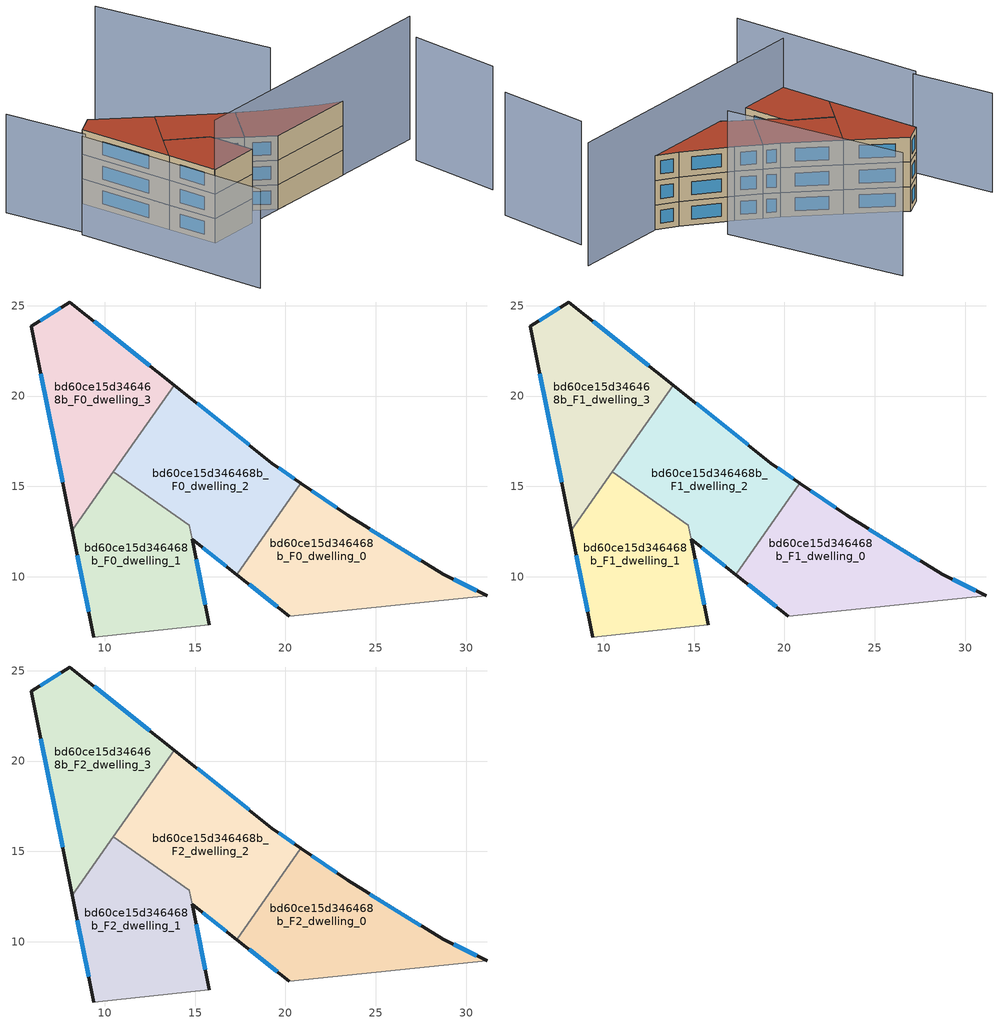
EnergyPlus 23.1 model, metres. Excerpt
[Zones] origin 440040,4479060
bd60ce15d346468b_F0_dwelling_0
 floor ground (EU_floor_Construction): 28.74,10.13 31.16,8.96 20.22,7.8 17.3,10.12 20.86,15.18 23.44,13.39 z0
 wall outside (EU_wall_Construction): 17.3,10.12 20.22,7.8 / 31.16,8.96 28.74,10.13 23.44,13.39 20.86,15.18 z0:3
 wall adiabatic (EU_wall_Construction): 20.22,7.8 31.16,8.96 z0:3
 wall to bd60ce15d346468b_F0_dwelling_2 (EU_wall_Construction): 20.86,15.18 17.31,10.12 z0:3
 window (EU_Window_Construction): 17.99,9.58 19.54,8.35 / 22.83,13.81 21.47,14.76 / 27.5,10.9 24.68,12.63 / 30.6,9.23 29.31,9.86 z0.7:2.3
bd60ce15d346468b_F0_dwelling_1
 floor ground (EU_floor_Construction): 14.69,12.85 14.85,12.08 15.79,7.35 9.39,6.67 8.21,12.59 10.48,15.82 z0
 wall outside (EU_wall_Construction): 15.79,7.35 14.85,12.07 / 8.21,12.59 9.39,6.67 z0:3
 wall adiabatic (EU_wall_Construction): 9.39,6.67 15.79,7.35 z0:3
 wall to bd60ce15d346468b_F0_dwelling_3 (EU_wall_Construction): 10.48,15.82 8.21,12.59 z0:3
 wall to bd60ce15d346468b_F0_dwelling_2 (EU_wall_Construction): 14.85,12.08 14.69,12.85 10.48,15.82 z0:3
 window (EU_Window_Construction): 15.57,8.46 15.07,10.96 / 8.48,11.2 9.12,8.06 z0.7:2.3
bd60ce15d346468b_F0_dwelling_2
 floor ground (EU_floor_Construction): 19.26,16.29 20.86,15.18 17.3,10.12 14.85,12.08 14.69,12.85 10.48,15.82 13.84,20.6 z0
 wall outside (EU_wall_Construction): 20.86,15.18 19.26,16.29 13.84,20.6 / 14.85,12.08 17.3,10.12 z0:3
 wall to bd60ce15d346468b_F0_dwelling_3 (EU_wall_Construction): 13.84,20.6 10.48,15.82 z0:3
 window (EU_Window_Construction): 17.99,17.3 15.11,19.59 / 20.49,15.44 19.63,16.03 / 15.42,11.62 16.73,10.58 z0.7:2.3
bd60ce15d346468b_F0_dwelling_3
 floor ground (EU_floor_Construction): 13.84,20.6 8.21,12.59 5.94,23.87 8.06,25.21 z0
 wall outside (EU_wall_Construction): 13.84,20.6 8.06,25.21 5.95,23.87 8.21,12.59 z0:3
 window (EU_Window_Construction): 6.47,21.23 7.68,15.23 / 7.56,24.89 6.44,24.18 / 12.49,21.68 9.41,24.13 z0.7:2.3
bd60ce15d346468b_F1_dwelling_0
 floor to bd60ce15d346468b_F0_dwelling_0 (EU_floor_Construction): 28.74,10.13 31.16,8.96 20.22,7.8 17.3,10.12 20.86,15.18 23.44,13.39 z3
 wall outside (EU_wall_Construction): 17.3,10.12 20.22,7.8 / 31.16,8.96 28.74,10.13 23.44,13.39 20.86,15.18 z3:6
 wall adiabatic (EU_wall_Construction): 20.22,7.8 31.16,8.96 z3:6
 wall to bd60ce15d346468b_F1_dwelling_2 (EU_wall_Construction): 20.86,15.18 17.31,10.12 z3:6
 window (EU_Window_Construction): 17.99,9.58 19.54,8.35 / 22.83,13.81 21.47,14.76 / 27.5,10.9 24.68,12.63 / 30.6,9.23 29.31,9.86 z3.7:5.3
bd60ce15d346468b_F1_dwelling_1
 floor to bd60ce15d346468b_F0_dwelling_1 (EU_floor_Construction): 14.69,12.85 14.85,12.08 15.79,7.35 9.39,6.67 8.21,12.59 10.48,15.82 z3
 wall outside (EU_wall_Construction): 15.79,7.35 14.85,12.07 / 8.21,12.59 9.39,6.67 z3:6
 wall adiabatic (EU_wall_Construction): 9.39,6.67 15.79,7.35 z3:6
 wall to bd60ce15d346468b_F1_dwelling_3 (EU_wall_Construction): 10.48,15.82 8.21,12.59 z3:6
 wall to bd60ce15d346468b_F1_dwelling_2 (EU_wall_Construction): 14.85,12.08 14.69,12.85 10.48,15.82 z3:6
 window (EU_Window_Construction): 15.57,8.46 15.07,10.96 / 8.48,11.2 9.12,8.06 z3.7:5.3
bd60ce15d346468b_F1_dwelling_2
 floor to bd60ce15d346468b_F0_dwelling_2 (EU_floor_Construction): 19.26,16.29 20.86,15.18 17.3,10.12 14.85,12.08 14.69,12.85 10.48,15.82 13.84,20.6 z3
 wall outside (EU_wall_Construction): 20.86,15.18 19.26,16.29 13.84,20.6 / 14.85,12.08 17.3,10.12 z3:6
 wall to bd60ce15d346468b_F1_dwelling_3 (EU_wall_Construction): 13.84,20.6 10.48,15.82 z3:6
 window (EU_Window_Construction): 17.99,17.3 15.11,19.59 / 20.49,15.44 19.63,16.03 / 15.42,11.62 16.73,10.58 z3.7:5.3
bd60ce15d346468b_F1_dwelling_3
 floor to bd60ce15d346468b_F0_dwelling_3 (EU_floor_Construction): 13.84,20.6 8.21,12.59 5.94,23.87 8.06,25.21 z3
 wall outside (EU_wall_Construction): 13.84,20.6 8.06,25.21 5.95,23.87 8.21,12.59 z3:6
 window (EU_Window_Construction): 6.47,21.23 7.68,15.23 / 7.56,24.89 6.44,24.18 / 12.49,21.68 9.41,24.13 z3.7:5.3
bd60ce15d346468b_F2_dwelling_0
 floor to bd60ce15d346468b_F1_dwelling_0 (EU_floor_Construction): 28.74,10.13 31.16,8.96 20.22,7.8 17.3,10.12 20.86,15.18 23.44,13.39 z6
 wall outside (EU_wall_Construction): 17.3,10.12 20.22,7.8 / 31.16,8.96 28.74,10.13 23.44,13.39 20.86,15.18 z6:9
 wall adiabatic (EU_wall_Construction): 20.22,7.8 31.16,8.96 z6:9
 wall to bd60ce15d346468b_F2_dwelling_2 (EU_wall_Construction): 20.86,15.18 17.31,10.12 z6:9
 window (EU_Window_Construction): 17.99,9.58 19.54,8.35 / 22.83,13.81 21.47,14.76 / 27.5,10.9 24.68,12.63 / 30.6,9.23 29.31,9.86 z6.7:8.3
 roof outside (EU_roof_Construction): 31.16,8.96 28.74,10.13 23.44,13.39 20.86,15.18 17.3,10.12 20.22,7.8 z9
bd60ce15d346468b_F2_dwelling_1
 floor to bd60ce15d346468b_F1_dwelling_1 (EU_floor_Construction): 14.69,12.85 14.85,12.08 15.79,7.35 9.39,6.67 8.21,12.59 10.48,15.82 z6
 wall outside (EU_wall_Construction): 15.79,7.35 14.85,12.07 / 8.21,12.59 9.39,6.67 z6:9
 wall adiabatic (EU_wall_Construction): 9.39,6.67 15.79,7.35 z6:9
 wall to bd60ce15d346468b_F2_dwelling_3 (EU_wall_Construction): 10.48,15.82 8.21,12.59 z6:9
 wall to bd60ce15d346468b_F2_dwelling_2 (EU_wall_Construction): 14.85,12.08 14.69,12.85 10.48,15.82 z6:9
 window (EU_Window_Construction): 15.57,8.46 15.07,10.96 / 8.48,11.2 9.12,8.06 z6.7:8.3
 roof outside (EU_roof_Construction): 15.79,7.35 14.85,12.07 14.69,12.85 10.48,15.82 8.21,12.59 9.39,6.67 z9
bd60ce15d346468b_F2_dwelling_2
 floor to bd60ce15d346468b_F1_dwelling_2 (EU_floor_Construction): 19.26,16.29 20.86,15.18 17.3,10.12 14.85,12.08 14.69,12.85 10.48,15.82 13.84,20.6 z6
 wall outside (EU_wall_Construction): 20.86,15.18 19.26,16.29 13.84,20.6 / 14.85,12.08 17.3,10.12 z6:9
 wall to bd60ce15d346468b_F2_dwelling_3 (EU_wall_Construction): 13.84,20.6 10.48,15.82 z6:9
 window (EU_Window_Construction): 17.99,17.3 15.11,19.59 / 20.49,15.44 19.63,16.03 / 15.42,11.62 16.73,10.58 z6.7:8.3
 roof outside (EU_roof_Construction): 17.3,10.12 20.86,15.18 19.26,16.29 13.84,20.6 10.48,15.82 14.69,12.85 14.85,12.08 z9
bd60ce15d346468b_F2_dwelling_3
 floor to bd60ce15d346468b_F1_dwelling_3 (EU_floor_Construction): 13.84,20.6 8.21,12.59 5.94,23.87 8.06,25.21 z6
 wall outside (EU_wall_Construction): 13.84,20.6 8.06,25.21 5.95,23.87 8.21,12.59 z6:9
 window (EU_Window_Construction): 6.47,21.23 7.68,15.23 / 7.56,24.89 6.44,24.18 / 12.49,21.68 9.41,24.13 z6.7:8.3
 roof outside (EU_roof_Construction): 8.21,12.59 13.84,20.6 8.06,25.21 5.94,23.87 z9
shading: 9.39,6.68 42.62,10.16 / 40.35,-5.08 39.47,5.89 / 26.24,15.25 19.86,35.98 z0:15; 0.53,18.34 5.22,-4.66 / -1.56,28.04 1.13,18.51 z0:12
[Building]
EU S2 Campaign: North Axis=0; Terrain=City; Solar Distribution=FullExterior
[Site:Location]
Madrid: Latitude=40.5; Longitude=-3.5; Time Zone=1; Elevation=609
[SizingPeriod:WeatherFileDays]
AnnualSizingPeriod: Begin Month=1; Begin Day of Month=1; End Month=12; End Day of Month=31; Day of Week for Start Day=Monday; Use Weather File Daylight Saving Period=No; Use Weather File Rain and Snow Indicators=No
[MATERIAL]
EU_InternalMass_Material: Roughness=MediumRough; Thickness=0.1; Conductivity=1; Density=1800; Specific Heat=900; Thermal Absorptance=0.9; Solar Absorptance=0.7; Visible Absorptance=0.7
[MATERIAL:NOMASS] Roughness=MediumRough; Thermal Absorptance=0.9; Solar Absorptance=0.7; Visible Absorptance=0.7
Name | Thermal Resistance
EU_wall_NoMass | 0.419739
EU_roof_NoMass | 0.352165
EU_floor_NoMass | 0.608284
[WINDOWMATERIAL:SIMPLEGLAZINGSYSTEM]
EU_Window_SimpleGlazing: UFactor=4.8352; Solar Heat Gain Coefficient=0.85; Visible Transmittance=0.85
[CONSTRUCTION]
EU_wall_Construction: EU_wall_NoMass
EU_roof_Construction: EU_roof_NoMass
EU_floor_Construction: EU_floor_NoMass
EU_InternalMass_Construction: EU_InternalMass_Material
EU_Window_Construction: EU_Window_SimpleGlazing
[ZONE] Type=1; Multiplier=1; Ceiling Height=autocalculate; Floor Area=autocalculate; Part of Total Floor Area=Yes
Name | Volume
bd60ce15d346468b_F0_dwelling_0 | 148.397
bd60ce15d346468b_F1_dwelling_0; bd60ce15d346468b_F2_dwelling_0 | 148.396
bd60ce15d346468b_F0_dwelling_1; bd60ce15d346468b_F1_dwelling_1; bd60ce15d346468b_F2_dwelling_1 | 142.451
bd60ce15d346468b_F0_dwelling_2; bd60ce15d346468b_F1_dwelling_2; bd60ce15d346468b_F2_dwelling_2 | 155.378
bd60ce15d346468b_F0_dwelling_3; bd60ce15d346468b_F1_dwelling_3; bd60ce15d346468b_F2_dwelling_3 | 148.737
[INTERNALMASS] Construction=EU_InternalMass_Construction
Name | Zone or ZoneList | Surface Area
bd60ce15d346468b_F0_dwelling_0_EU_InternalMass | bd60ce15d346468b_F0_dwelling_0 | 49.4655
bd60ce15d346468b_F0_dwelling_1_EU_InternalMass | bd60ce15d346468b_F0_dwelling_1 | 47.4886
bd60ce15d346468b_F0_dwelling_2_EU_InternalMass | bd60ce15d346468b_F0_dwelling_2 | 51.7975
bd60ce15d346468b_F0_dwelling_3_EU_InternalMass | bd60ce15d346468b_F0_dwelling_3 | 49.5787
bd60ce15d346468b_F1_dwelling_0_EU_InternalMass | bd60ce15d346468b_F1_dwelling_0 | 49.4655
bd60ce15d346468b_F1_dwelling_1_EU_InternalMass | bd60ce15d346468b_F1_dwelling_1 | 47.4886
bd60ce15d346468b_F1_dwelling_2_EU_InternalMass | bd60ce15d346468b_F1_dwelling_2 | 51.7975
bd60ce15d346468b_F1_dwelling_3_EU_InternalMass | bd60ce15d346468b_F1_dwelling_3 | 49.5787
bd60ce15d346468b_F2_dwelling_0_EU_InternalMass | bd60ce15d346468b_F2_dwelling_0 | 49.4655
bd60ce15d346468b_F2_dwelling_1_EU_InternalMass | bd60ce15d346468b_F2_dwelling_1 | 47.4886
bd60ce15d346468b_F2_dwelling_2_EU_InternalMass | bd60ce15d346468b_F2_dwelling_2 | 51.7975
bd60ce15d346468b_F2_dwelling_3_EU_InternalMass | bd60ce15d346468b_F2_dwelling_3 | 49.5787
[OTHEREQUIPMENT] Fuel Type=Electricity; Design Level Calculation Method=Watts/Area; Power per Zone Floor Area=1; Fraction Latent=0; Fraction Radiant=0; Fraction Lost=0; Carbon Dioxide Generation Rate=0; EndUse Subcategory=EU_Step8_InternalGains
Name | Zone or ZoneList or Space or SpaceList | Schedule
EU_Step8_InternalGain_bd60ce15d346468b_F0_dwelling_0_f000 | bd60ce15d346468b_F0_dwelling_0 | EU_Step8_GainSchedule_bd60ce15d346468b_F0_dwelling_0_f000
EU_Step8_InternalGain_bd60ce15d346468b_F0_dwelling_1_f000 | bd60ce15d346468b_F0_dwelling_1 | EU_Step8_GainSchedule_bd60ce15d346468b_F0_dwelling_1_f000
EU_Step8_InternalGain_bd60ce15d346468b_F0_dwelling_2_f000 | bd60ce15d346468b_F0_dwelling_2 | EU_Step8_GainSchedule_bd60ce15d346468b_F0_dwelling_2_f000
EU_Step8_InternalGain_bd60ce15d346468b_F0_dwelling_3_f000 | bd60ce15d346468b_F0_dwelling_3 | EU_Step8_GainSchedule_bd60ce15d346468b_F0_dwelling_3_f000
EU_Step8_InternalGain_bd60ce15d346468b_F1_dwelling_0_f000 | bd60ce15d346468b_F1_dwelling_0 | EU_Step8_GainSchedule_bd60ce15d346468b_F1_dwelling_0_f000
EU_Step8_InternalGain_bd60ce15d346468b_F1_dwelling_1_f000 | bd60ce15d346468b_F1_dwelling_1 | EU_Step8_GainSchedule_bd60ce15d346468b_F1_dwelling_1_f000
EU_Step8_InternalGain_bd60ce15d346468b_F1_dwelling_2_f000 | bd60ce15d346468b_F1_dwelling_2 | EU_Step8_GainSchedule_bd60ce15d346468b_F1_dwelling_2_f000
EU_Step8_InternalGain_bd60ce15d346468b_F1_dwelling_3_f000 | bd60ce15d346468b_F1_dwelling_3 | EU_Step8_GainSchedule_bd60ce15d346468b_F1_dwelling_3_f000
EU_Step8_InternalGain_bd60ce15d346468b_F2_dwelling_0_f000 | bd60ce15d346468b_F2_dwelling_0 | EU_Step8_GainSchedule_bd60ce15d346468b_F2_dwelling_0_f000
EU_Step8_InternalGain_bd60ce15d346468b_F2_dwelling_1_f000 | bd60ce15d346468b_F2_dwelling_1 | EU_Step8_GainSchedule_bd60ce15d346468b_F2_dwelling_1_f000
EU_Step8_InternalGain_bd60ce15d346468b_F2_dwelling_2_f000 | bd60ce15d346468b_F2_dwelling_2 | EU_Step8_GainSchedule_bd60ce15d346468b_F2_dwelling_2_f000
EU_Step8_InternalGain_bd60ce15d346468b_F2_dwelling_3_f000 | bd60ce15d346468b_F2_dwelling_3 | EU_Step8_GainSchedule_bd60ce15d346468b_F2_dwelling_3_f000
[ZONEVENTILATION:DESIGNFLOWRATE] Schedule=EU_AlwaysOn; Design Flow Rate Calculation Method=AirChanges/Hour; Air Changes per Hour=0.703302; Ventilation Type=Natural; Fan Pressure Rise=0; Fan Total Efficiency=1; Constant Term Coefficient=1; Temperature Term Coefficient=0; Velocity Term Coefficient=0; Velocity Squared Term Coefficient=0; Minimum Indoor Temperature=-100; Maximum Indoor Temperature=100; Delta Temperature=-100; Minimum Outdoor Temperature=-100; Maximum Outdoor Temperature=100; Maximum Wind Speed=40
Name | Zone or ZoneList or Space or SpaceList
EU_ConstantAir_bd60ce15d346468b_F0_dwelling_0 | bd60ce15d346468b_F0_dwelling_0
EU_ConstantAir_bd60ce15d346468b_F0_dwelling_1 | bd60ce15d346468b_F0_dwelling_1
EU_ConstantAir_bd60ce15d346468b_F0_dwelling_2 | bd60ce15d346468b_F0_dwelling_2
EU_ConstantAir_bd60ce15d346468b_F0_dwelling_3 | bd60ce15d346468b_F0_dwelling_3
EU_ConstantAir_bd60ce15d346468b_F1_dwelling_0 | bd60ce15d346468b_F1_dwelling_0
EU_ConstantAir_bd60ce15d346468b_F1_dwelling_1 | bd60ce15d346468b_F1_dwelling_1
EU_ConstantAir_bd60ce15d346468b_F1_dwelling_2 | bd60ce15d346468b_F1_dwelling_2
EU_ConstantAir_bd60ce15d346468b_F1_dwelling_3 | bd60ce15d346468b_F1_dwelling_3
EU_ConstantAir_bd60ce15d346468b_F2_dwelling_0 | bd60ce15d346468b_F2_dwelling_0
EU_ConstantAir_bd60ce15d346468b_F2_dwelling_1 | bd60ce15d346468b_F2_dwelling_1
EU_ConstantAir_bd60ce15d346468b_F2_dwelling_2 | bd60ce15d346468b_F2_dwelling_2
EU_ConstantAir_bd60ce15d346468b_F2_dwelling_3 | bd60ce15d346468b_F2_dwelling_3
[HVACTEMPLATE:THERMOSTAT] Constant Heating Setpoint=20; Constant Cooling Setpoint=50
EU_HeatOnly_bd60ce15d346468b_F0_dwelling_0; EU_HeatOnly_bd60ce15d346468b_F0_dwelling_1; EU_HeatOnly_bd60ce15d346468b_F0_dwelling_2; EU_HeatOnly_bd60ce15d346468b_F0_dwelling_3; EU_HeatOnly_bd60ce15d346468b_F1_dwelling_0; EU_HeatOnly_bd60ce15d346468b_F1_dwelling_1; EU_HeatOnly_bd60ce15d346468b_F1_dwelling_2; EU_HeatOnly_bd60ce15d346468b_F1_dwelling_3; EU_HeatOnly_bd60ce15d346468b_F2_dwelling_0; EU_HeatOnly_bd60ce15d346468b_F2_dwelling_1; EU_HeatOnly_bd60ce15d346468b_F2_dwelling_2; EU_HeatOnly_bd60ce15d346468b_F2_dwelling_3
[HVACTEMPLATE:ZONE:IDEALLOADSAIRSYSTEM] System Availability Schedule=EU_AlwaysOn; Maximum Heating Supply Air Temperature=50; Minimum Cooling Supply Air Temperature=13; Maximum Heating Supply Air Humidity Ratio=0.0156; Minimum Cooling Supply Air Humidity Ratio=0.0077; Heating Limit=NoLimit; Cooling Limit=NoLimit; Heating Availability Schedule=EU_AlwaysOn; Cooling Availability Schedule=EU_CoolingOff; Dehumidification Control Type=ConstantSensibleHeatRatio; Cooling Sensible Heat Ratio=0.7; Dehumidification Setpoint=60; Humidification Control Type=None; Humidification Setpoint=30; Outdoor Air Method=None; Outdoor Air Flow Rate per Person=0.00944; Outdoor Air Flow Rate per Zone Floor Area=0; Outdoor Air Flow Rate per Zone=0; Demand Controlled Ventilation Type=None; Outdoor Air Economizer Type=NoEconomizer; Heat Recovery Type=None; Sensible Heat Recovery Effectiveness=0.7; Latent Heat Recovery Effectiveness=0.65
Name | Template Thermostat
bd60ce15d346468b_F0_dwelling_0 | EU_HeatOnly_bd60ce15d346468b_F0_dwelling_0
bd60ce15d346468b_F0_dwelling_1 | EU_HeatOnly_bd60ce15d346468b_F0_dwelling_1
bd60ce15d346468b_F0_dwelling_2 | EU_HeatOnly_bd60ce15d346468b_F0_dwelling_2
bd60ce15d346468b_F0_dwelling_3 | EU_HeatOnly_bd60ce15d346468b_F0_dwelling_3
bd60ce15d346468b_F1_dwelling_0 | EU_HeatOnly_bd60ce15d346468b_F1_dwelling_0
bd60ce15d346468b_F1_dwelling_1 | EU_HeatOnly_bd60ce15d346468b_F1_dwelling_1
bd60ce15d346468b_F1_dwelling_2 | EU_HeatOnly_bd60ce15d346468b_F1_dwelling_2
bd60ce15d346468b_F1_dwelling_3 | EU_HeatOnly_bd60ce15d346468b_F1_dwelling_3
bd60ce15d346468b_F2_dwelling_0 | EU_HeatOnly_bd60ce15d346468b_F2_dwelling_0
bd60ce15d346468b_F2_dwelling_1 | EU_HeatOnly_bd60ce15d346468b_F2_dwelling_1
bd60ce15d346468b_F2_dwelling_2 | EU_HeatOnly_bd60ce15d346468b_F2_dwelling_2
bd60ce15d346468b_F2_dwelling_3 | EU_HeatOnly_bd60ce15d346468b_F2_dwelling_3
[SIZING:ZONE] Zone Cooling Design Supply Air Temperature Input Method=SupplyAirTemperature; Zone Cooling Design Supply Air Temperature=13; Zone Heating Design Supply Air Temperature Input Method=SupplyAirTemperature; Zone Heating Design Supply Air Temperature=50; Zone Cooling Design Supply Air Humidity Ratio=0.008; Zone Heating Design Supply Air Humidity Ratio=0.008; Cooling Design Air Flow Method=DesignDay; Cooling Design Air Flow Rate=0; Cooling Minimum Air Flow per Zone Floor Area=0.000762; Cooling Minimum Air Flow=0; Cooling Minimum Air Flow Fraction=0.2; Heating Design Air Flow Method=DesignDay; Heating Design Air Flow Rate=0; Heating Maximum Air Flow per Zone Floor Area=0.002032; Heating Maximum Air Flow=0.141576; Heating Maximum Air Flow Fraction=0.3; Account for Dedicated Outdoor Air System=No; Dedicated Outdoor Air System Control Strategy=NeutralSupplyAir; Dedicated Outdoor Air Low Setpoint Temperature for Design=autosize; Dedicated Outdoor Air High Setpoint Temperature for Design=autosize; Zone Load Sizing Method=Sensible Load Only No Latent Load; Zone Latent Cooling Design Supply Air Humidity Ratio Input Method=HumidityRatioDifference; Zone Cooling Design Supply Air Humidity Ratio Difference=0.005; Zone Latent Heating Design Supply Air Humidity Ratio Input Method=HumidityRatioDifference; Zone Humidification Design Supply Air Humidity Ratio Difference=0.005
bd60ce15d346468b_F0_dwelling_0; bd60ce15d346468b_F0_dwelling_1; bd60ce15d346468b_F0_dwelling_2; bd60ce15d346468b_F0_dwelling_3; bd60ce15d346468b_F1_dwelling_0; bd60ce15d346468b_F1_dwelling_1; bd60ce15d346468b_F1_dwelling_2; bd60ce15d346468b_F1_dwelling_3; bd60ce15d346468b_F2_dwelling_0; bd60ce15d346468b_F2_dwelling_1; bd60ce15d346468b_F2_dwelling_2; bd60ce15d346468b_F2_dwelling_3
[SCHEDULE:CONSTANT]
Name | Hourly Value
EU_AlwaysOn | 1
EU_CoolingOff | 0
[SCHEDULE:FILE] Column Number=1; Rows to Skip at Top=0; Number of Hours of Data=8760; Column Separator=Comma; Interpolate to Timestep=No; Minutes per Item=60; Adjust Schedule for Daylight Savings=Yes
Name | File
EU_Step8_GainSchedule_bd60ce15d346468b_F0_dwelling_0_f000 | ../../schedules/bd60ce15d346468b/bd60ce15d346468b_F0_dwelling_0_f000_gain.csv
EU_Step8_GainSchedule_bd60ce15d346468b_F0_dwelling_1_f000 | ../../schedules/bd60ce15d346468b/bd60ce15d346468b_F0_dwelling_1_f000_gain.csv
EU_Step8_GainSchedule_bd60ce15d346468b_F0_dwelling_2_f000 | ../../schedules/bd60ce15d346468b/bd60ce15d346468b_F0_dwelling_2_f000_gain.csv
EU_Step8_GainSchedule_bd60ce15d346468b_F0_dwelling_3_f000 | ../../schedules/bd60ce15d346468b/bd60ce15d346468b_F0_dwelling_3_f000_gain.csv
EU_Step8_GainSchedule_bd60ce15d346468b_F1_dwelling_0_f000 | ../../schedules/bd60ce15d346468b/bd60ce15d346468b_F1_dwelling_0_f000_gain.csv
EU_Step8_GainSchedule_bd60ce15d346468b_F1_dwelling_1_f000 | ../../schedules/bd60ce15d346468b/bd60ce15d346468b_F1_dwelling_1_f000_gain.csv
EU_Step8_GainSchedule_bd60ce15d346468b_F1_dwelling_2_f000 | ../../schedules/bd60ce15d346468b/bd60ce15d346468b_F1_dwelling_2_f000_gain.csv
EU_Step8_GainSchedule_bd60ce15d346468b_F1_dwelling_3_f000 | ../../schedules/bd60ce15d346468b/bd60ce15d346468b_F1_dwelling_3_f000_gain.csv
EU_Step8_GainSchedule_bd60ce15d346468b_F2_dwelling_0_f000 | ../../schedules/bd60ce15d346468b/bd60ce15d346468b_F2_dwelling_0_f000_gain.csv
EU_Step8_GainSchedule_bd60ce15d346468b_F2_dwelling_1_f000 | ../../schedules/bd60ce15d346468b/bd60ce15d346468b_F2_dwelling_1_f000_gain.csv
EU_Step8_GainSchedule_bd60ce15d346468b_F2_dwelling_2_f000 | ../../schedules/bd60ce15d346468b/bd60ce15d346468b_F2_dwelling_2_f000_gain.csv
EU_Step8_GainSchedule_bd60ce15d346468b_F2_dwelling_3_f000 | ../../schedules/bd60ce15d346468b/bd60ce15d346468b_F2_dwelling_3_f000_gain.csv
